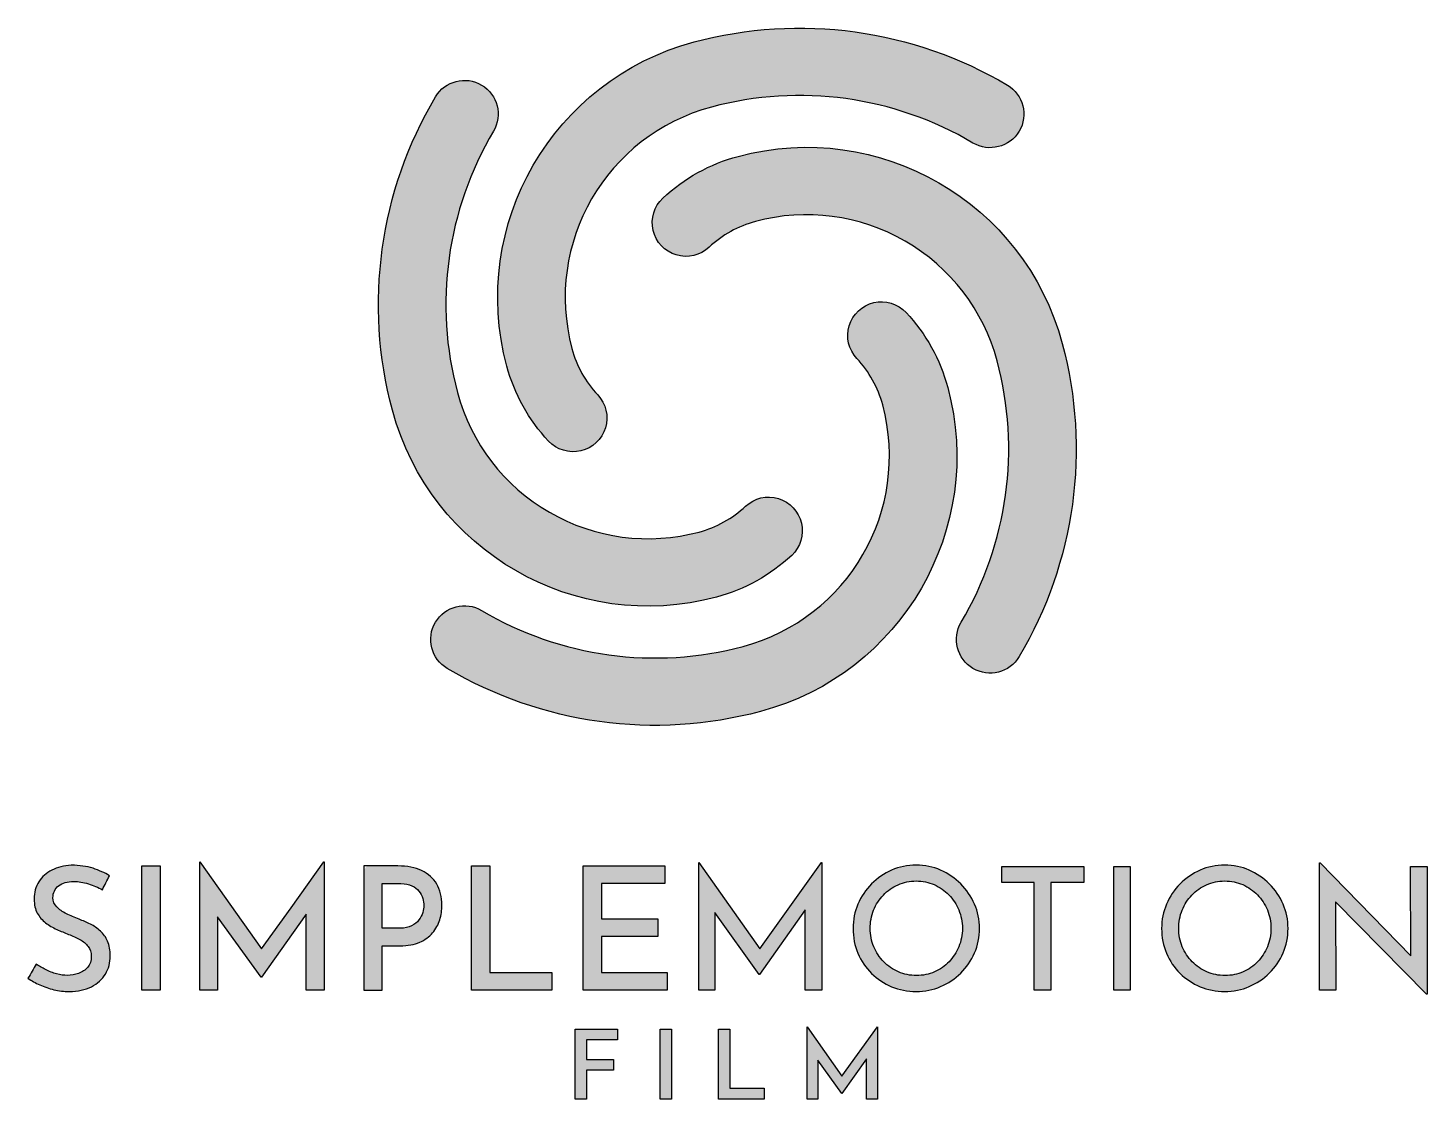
# Model space of a CAD drawing. Extents: x 19 to 206, y 19 to 162.
import ezdxf

# ---------------------------------------------------------------- set-up
doc = ezdxf.new("R2010")
doc.units = 0
doc.layers.add('fill-base', color=250, linetype='CONTINUOUS')
doc.layers.add('logo-outline', color=7, linetype='CONTINUOUS')
doc.layers.add('fill-hero', color=240, linetype='CONTINUOUS', true_color=0xff0031)

msp = doc.modelspace()

# ---------------------------------------------------------------- hatches: boundary and pattern name
at = {"layer": 'fill-base', "linetype": 'Continuous'}
h = msp.add_hatch(color=256, dxfattribs=at)
h.dxf.hatch_style = 1
edge = h.paths.add_edge_path()
edge.add_arc((105.555447592182, 123.2268573076361), 23.59218832498521, 194.9999999999996, 223.1730355562345, ccw=False)
edge.add_arc((116.949599593071, 126.279911134712), 35.38828248747749, 105.00000000000011, 195.0000000000001, ccw=False)
edge.add_arc((121.8895444547624, 107.8437859242904), 54.47476377688475, 59.33331208667232, 105, ccw=False)
edge.add_arc((147.3759075015805, 150.8246180505037), 4.505707035577944, -120.66668791332711, 59.33331208667238, ccw=False)
edge.add_arc((121.8895444547624, 107.8437859242905), 45.46334970572888, 59.33331208667226, 104.9999999999999)
edge.add_arc((116.949599593071, 126.2799111347119), 26.37686841632172, 104.9999999999999, 194.9999999999999)
edge.add_arc((105.5554475921819, 123.2268573076363), 14.58077425382938, 195, 223.173035556235)
edge.add_arc((91.63585415667276, 110.167811147942), 4.50570703557793, -136.8269644437653, 43.17303555623562, ccw=False)
h = msp.add_hatch(color=256, dxfattribs=at)
h.dxf.hatch_style = 1
edge = h.paths.add_edge_path()
edge.add_arc((119.7781467587131, 122.373166893659), 23.59218832498518, 105.00000000000031, 133.1730355562353, ccw=False)
edge.add_arc((122.8312005857886, 110.9790148927698), 35.38828248747757, 14.999999999999886, 104.99999999999989, ccw=False)
edge.add_arc((104.3950753753673, 106.0390700310783), 54.4747637768846, -30.666687913327678, 15, ccw=False)
edge.add_arc((147.3759075015805, 80.55270698426037), 4.505707035577895, 149.3333120866723, 329.333312086672, ccw=False)
edge.add_arc((104.3950753753673, 106.0390700310784), 45.46334970572882, 329.3333120866723, 375)
edge.add_arc((122.8312005857887, 110.9790148927698), 26.37686841632178, 15.0000000000001, 105.0000000000001)
edge.add_arc((119.7781467587128, 122.373166893659), 14.58077425382918, 104.9999999999997, 133.1730355562346)
edge.add_arc((106.7191005990188, 136.2927603291681), 4.505707035577868, 133.1730355562345, 313.17303555623585, ccw=False)
h = msp.add_hatch(color=256, dxfattribs=at)
h.dxf.hatch_style = 1
edge = h.paths.add_edge_path()
edge.add_arc((118.9244563447358, 108.150467727128), 23.59218832498501, 14.999999999999886, 43.17303555623488, ccw=False)
edge.add_arc((107.5303043438466, 105.0974139000523), 35.38828248747752, -75.00000000000011, 14.999999999999886, ccw=False)
edge.add_arc((102.590359482155, 123.5335391104736), 54.47476377688458, 239.33331208667238, 285, ccw=False)
edge.add_arc((77.1039964353371, 80.55270698426047), 4.505707035577944, 59.33331208667278, 239.33331208667238, ccw=False)
edge.add_arc((102.5903594821552, 123.5335391104736), 45.46334970572881, 239.3333120866722, 284.9999999999999)
edge.add_arc((107.5303043438466, 105.0974139000522), 26.37686841632175, 284.9999999999999, 374.9999999999999)
edge.add_arc((118.9244563447358, 108.150467727128), 14.58077425382928, 14.99999999999978, 43.17303555623476)
edge.add_arc((132.8440497802449, 121.2095138868221), 4.505707035577879, 43.17303555623448, 223.1730355562355, ccw=False)
h = msp.add_hatch(color=256, dxfattribs=at)
h.dxf.hatch_style = 1
h.paths.add_polyline_path([(53.91830800000001, 44.667491), (58.310308, 50.809616), (58.356058, 50.809616), (58.356058, 33.653366), (55.93130800000003, 33.653366), (55.93130800000003, 43.81162999999999), (49.96130800000002, 35.368616), (49.91555800000001, 35.368616), (44.08281200000003, 43.46693499999999), (44.08280799999999, 33.653366), (41.72555800000001, 33.653366), (41.72555800000001, 50.809616), (41.74880800000003, 50.809616), (49.97468200000001, 39.1524)])
h = msp.add_hatch(color=256, dxfattribs=at)
h.dxf.hatch_style = 1
edge = h.paths.add_edge_path()
edge.add_spline(control_points=[(24.88955800000002, 48.178616), (24.03530800000004, 48.178616), (23.35730800000004, 47.98436599999999), (22.85405800000003, 47.59511599999999), (22.35080800000002, 47.20586599999999), (22.09955800000001, 46.676366), (22.09955800000001, 46.00511599999999), (22.09955800000001, 45.53186599999999), (22.26680800000002, 45.120116), (22.60280800000002, 44.76986599999999), (22.93805800000003, 44.41886599999999), (23.37230800000002, 44.11361599999999), (23.90630800000002, 43.854866), (24.43955800000003, 43.595366), (25.00430800000002, 43.35161599999999), (25.59905800000003, 43.122866), (26.10230800000004, 42.93986599999999), (26.60105800000001, 42.72236599999999), (27.09755800000004, 42.47111599999999), (27.59330800000002, 42.219866), (28.04330800000002, 41.910866), (28.44680800000002, 41.544866), (28.85105800000001, 41.179616), (29.171308, 40.725116), (29.40755800000004, 40.183616), (29.64380800000002, 39.642116), (29.76230800000001, 38.982866), (29.76230800000001, 38.205116), (29.76230800000001, 37.320116), (29.54480800000004, 36.51986599999999), (29.11055800000001, 35.803616), (28.67555800000002, 35.08661599999999), (28.05005800000003, 34.51811599999999), (27.23480800000004, 34.099616), (26.41880800000003, 33.679616), (25.43105800000003, 33.470366), (24.27230800000002, 33.470366), (23.570308, 33.470366), (22.88855800000004, 33.549866), (22.22480800000004, 33.710366), (21.56180800000003, 33.87086599999999), (20.93630800000001, 34.083866), (20.34905799999999, 34.350866), (19.76180800000001, 34.617116), (19.23155800000002, 34.91111599999999), (18.75905800000002, 35.23136599999999), (19.125058, 35.864116), (19.49105800000002, 36.496866), (19.85705800000003, 37.129616), (20.22305800000002, 36.870116), (20.642308, 36.62261599999999), (21.11555800000004, 36.386366), (21.588058, 36.150116), (22.08005800000002, 35.96336599999999), (22.59080800000003, 35.826116), (23.101558, 35.688866), (23.58605800000002, 35.620616), (24.04355800000001, 35.620616), (24.54680800000001, 35.620616), (25.04255800000003, 35.708366), (25.53005800000001, 35.883866), (26.01755800000002, 36.058616), (26.42180800000001, 36.333866), (26.74280800000002, 36.707366), (27.06305800000001, 37.080866), (27.22355800000002, 37.572866), (27.22355800000002, 38.18336599999999), (27.22355800000002, 38.701616), (27.082558, 39.139616), (26.80055800000002, 39.49886599999999), (26.51855800000004, 39.857366), (26.14430800000001, 40.165616), (25.67930800000004, 40.42436599999999), (25.21355800000002, 40.68386599999999), (24.71480800000001, 40.912616), (24.18080800000002, 41.111366), (23.66255800000004, 41.309366), (23.13605800000004, 41.530616), (22.60280800000002, 41.774366), (22.068808, 42.01811599999999), (21.57305800000002, 42.31211599999999), (21.11630800000002, 42.654866), (20.658808, 42.99836599999999), (20.28830800000001, 43.42436599999999), (20.00705800000002, 43.93586599999999), (19.72505800000003, 44.44661599999998), (19.58405800000002, 45.07586599999999), (19.58405800000002, 45.82286599999999), (19.58405800000002, 46.70711599999999), (19.79330800000003, 47.481116), (20.21255800000002, 48.14486600000001), (20.63180800000003, 48.807866), (21.21530800000003, 49.330616), (21.96230800000003, 49.711616), (22.709308, 50.092616), (23.57105800000004, 50.306366), (24.54680800000001, 50.352116), (25.65980800000001, 50.352116), (26.62805800000006, 50.21486599999999), (27.45230800000001, 49.940366), (28.27580800000002, 49.66586599999999), (29.007808, 49.338116), (29.64830800000004, 48.95636599999999), (29.33555800000004, 48.33111599999999), (29.02280799999998, 47.70586599999999), (28.71005799999999, 47.08061599999998), (28.130308, 47.385866), (27.50555799999999, 47.64461599999999), (26.834308, 47.85836599999999), (26.16305800000003, 48.07211599999999), (25.51505800000003, 48.178616), (24.88955800000002, 48.178616)], knot_values=[0, 0, 0, 0, 1, 1, 1, 2, 2, 2, 3, 3, 3, 4, 4, 4, 5, 5, 5, 6, 6, 6, 7, 7, 7, 8, 8, 8, 9, 9, 9, 10, 10, 10, 11, 11, 11, 12, 12, 12, 13, 13, 13, 14, 14, 14, 15, 15, 15, 16, 16, 16, 17, 17, 17, 18, 18, 18, 19, 19, 19, 20, 20, 20, 21, 21, 21, 22, 22, 22, 23, 23, 23, 24, 24, 24, 25, 25, 25, 26, 26, 26, 27, 27, 27, 28, 28, 28, 29, 29, 29, 30, 30, 30, 31, 31, 31, 32, 32, 32, 33, 33, 33, 34, 34, 34, 35, 35, 35, 36, 36, 36, 37, 37, 37, 37], weights=[1, 1, 1, 1, 1, 1, 1, 1, 1, 1, 1, 1, 1, 1, 1, 1, 1, 1, 1, 1, 1, 1, 1, 1, 1, 1, 1, 1, 1, 1, 1, 1, 1, 1, 1, 1, 1, 1, 1, 1, 1, 1, 1, 1, 1, 1, 1, 1, 1, 1, 1, 1, 1, 1, 1, 1, 1, 1, 1, 1, 1, 1, 1, 1, 1, 1, 1, 1, 1, 1, 1, 1, 1, 1, 1, 1, 1, 1, 1, 1, 1, 1, 1, 1, 1, 1, 1, 1, 1, 1, 1, 1, 1, 1, 1, 1, 1, 1, 1, 1, 1, 1, 1, 1, 1, 1, 1, 1, 1, 1, 1, 1], degree=3, periodic=0)
h = msp.add_hatch(color=256, dxfattribs=at)
h.dxf.hatch_style = 1
h.paths.add_polyline_path([(33.99380800000005, 50.26061599999998), (36.44180800000003, 50.26061599999998), (36.44180800000003, 33.653366), (33.99380800000005, 33.653366)])
h = msp.add_hatch(color=256, dxfattribs=at)
h.dxf.hatch_style = 1
edge = h.paths.add_edge_path()
edge.add_spline(control_points=[(71.38280800000001, 49.631366), (72.259558, 49.211366), (72.93005800000002, 48.61361600000001), (73.39580800000003, 47.83586599999999), (73.860808, 47.05811599999999), (74.09330800000002, 46.11236599999999), (74.09330800000002, 44.99936599999999), (74.09330800000002, 44.343116), (73.99430800000003, 43.69586599999999), (73.79630799999998, 43.05536599999999), (73.598308, 42.41486599999999), (73.28180799999998, 41.831366), (72.84680799999998, 41.305616), (72.41180799999998, 40.779866), (71.83655800000001, 40.359866), (71.11955800000003, 40.04711599999999), (70.40255800000003, 39.73436599999999), (69.53330800000002, 39.578366), (68.51180800000002, 39.578366), (67.70355800000003, 39.578366), (66.89530799999999, 39.578366), (66.087058, 39.578366), (66.087058, 37.60361599999999), (66.087058, 35.628866), (66.087058, 33.654116), (65.27105800000002, 33.654116), (64.45505800000005, 33.654116), (63.63905800000001, 33.654116), (63.63905800000001, 39.189616), (63.63905800000001, 44.72511599999999), (63.63905800000001, 50.26061599999998), (65.16430800000005, 50.26061599999998), (66.68955800000002, 50.26061599999998), (68.21480800000005, 50.26061599999998), (69.450058, 50.26061599999998), (70.50605800000004, 50.050616), (71.38280800000001, 49.631366)], knot_values=[0, 0, 0, 0, 1, 1, 1, 2, 2, 2, 3, 3, 3, 4, 4, 4, 5, 5, 5, 6, 6, 6, 7, 7, 7, 8, 8, 8, 9, 9, 9, 10, 10, 10, 11, 11, 11, 12, 12, 12, 12], weights=[1, 1, 1, 1, 1, 1, 1, 1, 1, 1, 1, 1, 1, 1, 1, 1, 1, 1, 1, 1, 1, 1, 1, 1, 1, 1, 1, 1, 1, 1, 1, 1, 1, 1, 1, 1, 1], degree=3, periodic=0)
edge = h.paths.add_edge_path(flags=16)
edge.add_spline(control_points=[(70.04405800000005, 42.243116), (70.45580800000002, 42.448616), (70.77980800000005, 42.711866), (71.01605800000003, 43.032116), (71.25230800000003, 43.35236599999999), (71.42030800000002, 43.683866), (71.51930800000002, 44.02736599999999), (71.618308, 44.37086599999999), (71.66780800000002, 44.67986599999999), (71.66780800000002, 44.95361599999999), (71.66780800000002, 45.25886599999999), (71.618308, 45.58286599999999), (71.51930800000002, 45.92561599999999), (71.42030800000002, 46.26836599999999), (71.25605800000004, 46.588616), (71.02730800000005, 46.88636599999999), (70.798558, 47.18336599999999), (70.485808, 47.42786599999999), (70.08980800000005, 47.61836599999999), (69.693058, 47.80886599999999), (69.19805800000005, 47.90411599999999), (68.60330800000001, 47.90411599999999), (67.764558, 47.90411599999999), (66.925808, 47.90411599999999), (66.087058, 47.90411599999999), (66.087058, 45.91411599999999), (66.087058, 43.924116), (66.087058, 41.934116), (66.89530800000004, 41.934116), (67.70355800000003, 41.934116), (68.51180800000007, 41.934116), (69.12155799999998, 41.934116), (69.63305800000003, 42.036866), (70.04405800000005, 42.243116)], knot_values=[0, 0, 0, 0, 1, 1, 1, 2, 2, 2, 3, 3, 3, 4, 4, 4, 5, 5, 5, 6, 6, 6, 7, 7, 7, 8, 8, 8, 9, 9, 9, 10, 10, 10, 11, 11, 11, 11], weights=[1, 1, 1, 1, 1, 1, 1, 1, 1, 1, 1, 1, 1, 1, 1, 1, 1, 1, 1, 1, 1, 1, 1, 1, 1, 1, 1, 1, 1, 1, 1, 1, 1, 1], degree=3, periodic=0)
h = msp.add_hatch(color=256, dxfattribs=at)
h.dxf.hatch_style = 1
h.paths.add_polyline_path([(78.05105799999998, 50.26061599999998), (80.49905800000002, 50.26061599999998), (80.49905800000002, 36.009866), (88.80230800000002, 36.009866), (88.80230800000002, 33.653366), (78.05105799999998, 33.653366)])
h = msp.add_hatch(color=256, dxfattribs=at)
h.dxf.hatch_style = 1
h.paths.add_polyline_path([(92.98880799999999, 50.26061599999998), (103.899058, 50.26061599999998), (103.899058, 47.90411599999999), (95.43455800000002, 47.90411599999999), (95.43455800000002, 43.169366), (102.960808, 43.169366), (102.960808, 40.813616), (95.43455800000002, 40.813616), (95.43455800000002, 36.009866), (104.219308, 36.009866), (104.219308, 33.653366), (92.98805800000002, 33.653366), (92.98805800000002, 50.26061599999998)])
at = {"layer": 'fill-hero', "linetype": 'Continuous'}
h = msp.add_hatch(color=256, dxfattribs=at)
h.dxf.hatch_style = 1
edge = h.paths.add_edge_path()
edge.add_arc((104.7017571782046, 109.0041581411054), 23.59218832498533, 284.99999999999983, 313.17303555623477, ccw=False)
edge.add_arc((101.6487033511289, 120.3983101419943), 35.38828248747747, 195, 284.99999999999994, ccw=False)
edge.add_arc((120.0848285615504, 125.3382550036858), 54.47476377688468, 149.3333120866724, 195, ccw=False)
edge.add_arc((77.10399643533718, 150.8246180505038), 4.50570703557791, -30.666687913327223, 149.3333120866717, ccw=False)
edge.add_arc((120.0848285615504, 125.3382550036857), 45.46334970572885, 149.3333120866723, 194.9999999999999)
edge.add_arc((101.6487033511289, 120.3983101419943), 26.37686841632172, 195, 285.0000000000001)
edge.add_arc((104.7017571782047, 109.0041581411051), 14.5807742538292, 285, 313.1730355562349)
edge.add_arc((117.7608033378988, 95.08456470559607), 4.505707035577908, -46.82696444376489, 133.1730355562359, ccw=False)
h = msp.add_hatch(color=256, dxfattribs=at)
h.dxf.hatch_style = 1
h.paths.add_polyline_path([(108.416308, 33.653366), (108.416308, 50.718116), (108.439558, 50.718116), (116.578468, 39.16524), (124.818058, 50.718116), (124.863808, 50.718116), (124.863808, 33.653366), (122.667808, 33.653366), (122.667808, 44.369256), (116.560558, 35.734616), (116.514808, 35.734616), (110.567308, 44.022958), (110.567308, 33.653366)])
h = msp.add_hatch(color=256, dxfattribs=at)
h.dxf.hatch_style = 1
h.paths.add_polyline_path([(205.704058, 33.127616), (193.55963, 45.445841), (193.603558, 33.654116), (191.384308, 33.654116), (191.384308, 50.694866), (191.498308, 50.694866), (203.6212100000001, 38.221923), (203.577058, 50.191616), (205.773058, 50.191616), (205.773058, 33.127616)])
h = msp.add_hatch(color=256, dxfattribs=at)
h.dxf.hatch_style = 1
edge = h.paths.add_edge_path()
edge.add_spline(control_points=[(129.702058, 45.14786599999999), (130.135558, 46.16186599999999), (130.7423079999999, 47.06186599999999), (131.520058, 47.847116), (132.297808, 48.632366), (133.193308, 49.250366), (134.208058, 49.69961600000001), (135.222058, 50.14961599999999), (136.316308, 50.374616), (137.490808, 50.374616), (138.649558, 50.374616), (139.736308, 50.14961599999999), (140.750308, 49.69961600000001), (141.765058, 49.24961599999999), (142.664308, 48.632366), (143.450308, 47.847116), (144.235558, 47.06186599999999), (144.849058, 46.16186599999999), (145.291558, 45.14786599999999), (145.734058, 44.133116), (145.955308, 43.054616), (145.955308, 41.911616), (145.955308, 40.737116), (145.734058, 39.639116), (145.291558, 38.617616), (144.849058, 37.595366), (144.235558, 36.698366), (143.450308, 35.929616), (142.664308, 35.15936599999999), (141.765058, 34.55711599999999), (140.750308, 34.122116), (139.736308, 33.687866), (138.649558, 33.470366), (137.490808, 33.470366), (136.316308, 33.470366), (135.222058, 33.684116), (134.208058, 34.110866), (133.193308, 34.538366), (132.297808, 35.133116), (131.520058, 35.895116), (130.7423079999999, 36.65861599999999), (130.135558, 37.550366), (129.702058, 38.571866), (129.267058, 39.593366), (129.049558, 40.70636599999999), (129.049558, 41.911616), (129.049558, 43.05536599999999), (129.267058, 44.13386599999999), (129.702058, 45.14786599999999)], knot_values=[0, 0, 0, 0, 1, 1, 1, 2, 2, 2, 3, 3, 3, 4, 4, 4, 5, 5, 5, 6, 6, 6, 7, 7, 7, 8, 8, 8, 9, 9, 9, 10, 10, 10, 11, 11, 11, 12, 12, 12, 13, 13, 13, 14, 14, 14, 15, 15, 15, 16, 16, 16, 16], degree=3, periodic=0)
edge = h.paths.add_edge_path(flags=16)
edge.add_spline(control_points=[(131.817058, 39.452366), (132.138058, 38.696366), (132.579808, 38.030366), (133.144558, 37.449866), (133.708558, 36.87086599999999), (134.364808, 36.41711599999999), (135.111808, 36.089366), (135.858808, 35.761616), (136.667308, 35.59736599999999), (137.535808, 35.59736599999999), (138.390058, 35.59736599999999), (139.190308, 35.761616), (139.938058, 36.089366), (140.685058, 36.417866), (141.333058, 36.87086599999999), (141.882058, 37.449866), (142.431058, 38.029616), (142.866808, 38.696366), (143.185558, 39.452366), (143.506558, 40.206866), (143.666308, 41.026616), (143.666308, 41.910866), (143.666308, 42.78011599999999), (143.506558, 43.59911599999999), (143.185558, 44.369366), (142.866058, 45.139616), (142.422808, 45.813866), (141.858808, 46.39361599999999), (141.294058, 46.97336599999999), (140.638558, 47.42636599999999), (139.891558, 47.75486599999999), (139.143808, 48.08261599999999), (138.344308, 48.24686599999999), (137.490058, 48.24686599999999), (136.620808, 48.24686599999999), (135.812308, 48.07886599999999), (135.065308, 47.74361599999999), (134.318308, 47.40761599999999), (133.662808, 46.95011599999999), (133.098808, 46.37111599999999), (132.533308, 45.791366), (132.099808, 45.116366), (131.794558, 44.34686599999999), (131.489308, 43.57736599999999), (131.336308, 42.757616), (131.336308, 41.888366), (131.336308, 41.018366), (131.496808, 40.206866), (131.817058, 39.452366)], knot_values=[0, 0, 0, 0, 1, 1, 1, 2, 2, 2, 3, 3, 3, 4, 4, 4, 5, 5, 5, 6, 6, 6, 7, 7, 7, 8, 8, 8, 9, 9, 9, 10, 10, 10, 11, 11, 11, 12, 12, 12, 13, 13, 13, 14, 14, 14, 15, 15, 15, 16, 16, 16, 16], degree=3, periodic=0)
h = msp.add_hatch(color=256, dxfattribs=at)
h.dxf.hatch_style = 1
h.paths.add_polyline_path([(148.928308, 50.191616), (159.907558, 50.191616), (159.907558, 48.06461599999999), (155.470558, 48.06461599999999), (155.470558, 33.653366), (153.251308, 33.653366), (153.251308, 48.06461599999999), (148.928308, 48.06461599999999)])
h = msp.add_hatch(color=256, dxfattribs=at)
h.dxf.hatch_style = 1
h.paths.add_polyline_path([(163.888558, 50.191616), (166.107808, 50.191616), (166.107808, 33.653366), (163.888558, 33.653366)])
h = msp.add_hatch(color=256, dxfattribs=at)
h.dxf.hatch_style = 1
edge = h.paths.add_edge_path()
edge.add_spline(control_points=[(170.946058, 45.14786599999999), (171.379558, 46.16186599999999), (171.986308, 47.06186599999999), (172.764058, 47.847116), (173.5418079999999, 48.632366), (174.438058, 49.250366), (175.452058, 49.69961600000001), (176.4660579999999, 50.148866), (177.560308, 50.374616), (178.734808, 50.374616), (179.893558, 50.374616), (180.980308, 50.14961599999999), (181.994308, 49.69961600000001), (183.008308, 49.24961599999999), (183.909058, 48.632366), (184.6943079999999, 47.847116), (185.479558, 47.06186599999999), (186.0930579999999, 46.16186599999999), (186.535558, 45.14786599999999), (186.978058, 44.133116), (187.199308, 43.054616), (187.199308, 41.911616), (187.199308, 40.737116), (186.978058, 39.639116), (186.535558, 38.617616), (186.0930579999999, 37.595366), (185.479558, 36.698366), (184.6943079999999, 35.929616), (183.909058, 35.15936599999999), (183.008308, 34.55711599999999), (181.994308, 34.122116), (180.980308, 33.687866), (179.893558, 33.470366), (178.734808, 33.470366), (177.560308, 33.470366), (176.4660579999999, 33.684116), (175.452058, 34.110866), (174.438058, 34.538366), (173.5418079999999, 35.133116), (172.764058, 35.895116), (171.986308, 36.65861599999999), (171.379558, 37.550366), (170.946058, 38.571866), (170.511058, 39.593366), (170.294308, 40.70636599999999), (170.294308, 41.911616), (170.294308, 43.05536599999999), (170.511058, 44.13386599999999), (170.946058, 45.14786599999999)], knot_values=[0, 0, 0, 0, 1, 1, 1, 2, 2, 2, 3, 3, 3, 4, 4, 4, 5, 5, 5, 6, 6, 6, 7, 7, 7, 8, 8, 8, 9, 9, 9, 10, 10, 10, 11, 11, 11, 12, 12, 12, 13, 13, 13, 14, 14, 14, 15, 15, 15, 16, 16, 16, 16], degree=3, periodic=0)
edge = h.paths.add_edge_path(flags=16)
edge.add_spline(control_points=[(173.061808, 39.452366), (173.382808, 38.696366), (173.825308, 38.030366), (174.389308, 37.449866), (174.953308, 36.87086599999999), (175.609558, 36.41711599999999), (176.356558, 36.089366), (177.103558, 35.761616), (177.912058, 35.59736599999999), (178.780558, 35.59736599999999), (179.634808, 35.59736599999999), (180.435808, 35.761616), (181.182808, 36.089366), (181.929808, 36.41711599999999), (182.577058, 36.87086599999999), (183.126808, 37.449866), (183.675808, 38.029616), (184.111558, 38.696366), (184.430308, 39.452366), (184.751308, 40.206866), (184.911058, 41.026616), (184.911058, 41.910866), (184.911058, 42.78011599999999), (184.751308, 43.59911599999999), (184.430308, 44.369366), (184.110808, 45.139616), (183.668308, 45.813866), (183.104308, 46.39361599999999), (182.538808, 46.97336599999999), (181.8840579999999, 47.42636599999999), (181.1370580000001, 47.75486599999999), (180.388558, 48.08261599999999), (179.589058, 48.24686599999999), (178.734808, 48.24686599999999), (177.864808, 48.24686599999999), (177.057808, 48.07886599999999), (176.310808, 47.74361599999999), (175.562308, 47.40761599999999), (174.907558, 46.95011599999999), (174.343558, 46.37111599999999), (173.778058, 45.791366), (173.344558, 45.116366), (173.040058, 44.34686599999999), (172.733308, 43.57736599999999), (172.581058, 42.757616), (172.581058, 41.888366), (172.581058, 41.018366), (172.742308, 40.206866), (173.061808, 39.452366)], knot_values=[0, 0, 0, 0, 1, 1, 1, 2, 2, 2, 3, 3, 3, 4, 4, 4, 5, 5, 5, 6, 6, 6, 7, 7, 7, 8, 8, 8, 9, 9, 9, 10, 10, 10, 11, 11, 11, 12, 12, 12, 13, 13, 13, 14, 14, 14, 15, 15, 15, 16, 16, 16, 16], degree=3, periodic=0)
h = msp.add_hatch(color=256, dxfattribs=at)
h.dxf.hatch_style = 1
h.paths.add_polyline_path([(91.91193400000002, 28.41492800000001), (97.57757300000002, 28.41492800000001), (97.57757300000002, 26.979292), (93.41166499999999, 26.979292), (93.41166499999999, 24.351561), (97.03920699999999, 24.351561), (97.03920699999999, 22.928742), (93.41166499999999, 22.928742), (93.41166499999999, 19.083288), (91.91193400000002, 19.083288)])
h = msp.add_hatch(color=256, dxfattribs=at)
h.dxf.hatch_style = 1
h.paths.add_polyline_path([(103.263101, 28.41492800000001), (104.762824, 28.41492800000001), (104.762824, 19.083288), (103.263101, 19.083288)])
h = msp.add_hatch(color=256, dxfattribs=at)
h.dxf.hatch_style = 1
h.paths.add_polyline_path([(111.076462, 28.41492800000001), (112.576186, 28.41492800000001), (112.576186, 20.518924), (117.165093, 20.518924), (117.165093, 19.083288), (111.076462, 19.083288)])
h = msp.add_hatch(color=256, dxfattribs=at)
h.dxf.hatch_style = 1
h.paths.add_polyline_path([(124.350367, 24.26393690287516), (124.350367, 19.083288), (122.901906, 19.083288), (122.901906, 28.748198), (122.914731, 28.748198), (127.5712258390423, 22.1554535162765), (132.297641, 28.748198), (132.3232909999999, 28.748198), (132.3232909999999, 19.083288), (130.836385, 19.083288), (130.836385, 24.47586468573387), (127.554931, 19.839558), (127.529281, 19.839558)])

# ---------------------------------------------------------------- linework, layer by layer
at = {"layer": 'logo-outline'}
for points in [[(88.34988388673277, 107.0849885329467, -0.1235510247152853), (82.76714359040338, 117.1207496534848, -0.4142135623730951), (107.7904381118438, 160.4623671373797, -0.2019381984217088), (149.6740114238908, 154.70019726563, -0.9999999999999948), (145.0778035792703, 146.9490388353775, 0.2019381984217089), (110.1227636967638, 151.7580095546655, 0.4142135623730951), (91.47150117311745, 119.4530752384048, 0.1235510247152854), (94.92182442661272, 113.2506337629375, -1.000000000000007)], [(120.8436259528942, 91.79859443565609, -0.1235510247152853), (110.8078648323561, 86.21585413932662, -0.4142135623730951), (67.4662473484613, 111.2391486607671, -0.2019381984217088), (73.22841722021097, 153.1227219728141, -0.9999999999999948), (80.97957565046342, 148.5265141281935, 0.2019381984217089), (76.17060493117536, 113.5714742456871, 0.4142135623730951), (108.4755392474362, 94.92021172204076, 0.1235510247152854), (114.6779807229034, 98.370534975536, -1.000000000000007)], [(103.6362779840235, 139.5787305991081, -0.1235510247152853), (113.6720391045615, 145.1614708954376, -0.4142135623730951), (157.0136565884564, 120.138176373997, -0.2019381984217088), (151.2514867167067, 78.25460306195009, -0.9999999999999948), (143.5003282864543, 82.85081090657062, 0.2019381984217089), (148.3092990057423, 117.8058507890771, 0.4142135623730951), (116.0043646894814, 136.4571133127234, 0.1235510247152854), (109.8019232140142, 133.0067900592282, -1.000000000000007)], [(136.1300200501849, 124.2923365018174, -0.1235510247152853), (141.7127603465143, 114.2565753812794, -0.4142135623730951), (116.6894658250737, 70.91495789738455, -0.2019381984217088), (74.8058925130268, 76.6771277691342, -0.9999999999999948), (79.40210035764734, 84.42828619938675, 0.2019381984217089), (114.3571402401538, 79.61931548009863, 0.4142135623730951), (133.0084027638002, 111.9242497963594, 0.1235510247152854), (129.558079510305, 118.1266912718267, -1.000000000000007)]]:
    msp.add_lwpolyline(points, format="xyb", close=True, dxfattribs=at)
for points in [[(53.91830800000001, 44.667491), (58.310308, 50.809616), (58.356058, 50.809616), (58.356058, 33.653366), (55.93130800000003, 33.653366), (55.93130800000003, 43.81162999999999), (49.96130800000002, 35.368616), (49.91555800000001, 35.368616), (44.08281200000003, 43.46693499999999), (44.08280799999999, 33.653366), (41.72555800000001, 33.653366), (41.72555800000001, 50.809616), (41.74880800000003, 50.809616), (49.97468200000001, 39.1524)], [(108.416308, 33.653366), (108.416308, 50.718116), (108.439558, 50.718116), (116.578468, 39.16524), (124.818058, 50.718116), (124.863808, 50.718116), (124.863808, 33.653366), (122.667808, 33.653366), (122.667808, 44.369256), (116.560558, 35.734616), (116.514808, 35.734616), (110.567308, 44.022958), (110.567308, 33.653366)], [(205.704058, 33.127616), (193.55963, 45.445841), (193.603558, 33.654116), (191.384308, 33.654116), (191.384308, 50.694866), (191.498308, 50.694866), (203.6212100000001, 38.221923), (203.577058, 50.191616), (205.773058, 50.191616), (205.773058, 33.127616)], [(33.99380800000005, 50.26061599999998), (36.44180800000003, 50.26061599999998), (36.44180800000003, 33.653366), (33.99380800000005, 33.653366)], [(78.05105799999998, 50.26061599999998), (80.49905800000002, 50.26061599999998), (80.49905800000002, 36.009866), (88.80230800000002, 36.009866), (88.80230800000002, 33.653366), (78.05105799999998, 33.653366)], [(92.98880799999999, 50.26061599999998), (103.899058, 50.26061599999998), (103.899058, 47.90411599999999), (95.43455800000002, 47.90411599999999), (95.43455800000002, 43.169366), (102.960808, 43.169366), (102.960808, 40.813616), (95.43455800000002, 40.813616), (95.43455800000002, 36.009866), (104.219308, 36.009866), (104.219308, 33.653366), (92.98805800000002, 33.653366), (92.98805800000002, 50.26061599999998)], [(148.928308, 50.191616), (159.907558, 50.191616), (159.907558, 48.06461599999999), (155.470558, 48.06461599999999), (155.470558, 33.653366), (153.251308, 33.653366), (153.251308, 48.06461599999999), (148.928308, 48.06461599999999)], [(163.888558, 50.191616), (166.107808, 50.191616), (166.107808, 33.653366), (163.888558, 33.653366)], [(170.294308, 41.911616), (170.294308, 41.911616)], [(172.581058, 41.888366), (172.581058, 41.888366)]]:
    msp.add_lwpolyline(points, close=True, dxfattribs=at)
at = {"layer": 'logo-outline', "color": 7}
for points in [[(91.91193400000002, 28.41492800000001), (97.57757300000002, 28.41492800000001), (97.57757300000002, 26.979292), (93.41166499999999, 26.979292), (93.41166499999999, 24.351561), (97.03920699999999, 24.351561), (97.03920699999999, 22.928742), (93.41166499999999, 22.928742), (93.41166499999999, 19.083288), (91.91193400000002, 19.083288)], [(103.263101, 28.41492800000001), (104.762824, 28.41492800000001), (104.762824, 19.083288), (103.263101, 19.083288)], [(111.076462, 28.41492800000001), (112.576186, 28.41492800000001), (112.576186, 20.518924), (117.165093, 20.518924), (117.165093, 19.083288), (111.076462, 19.083288)], [(124.350367, 24.26393690287516), (124.350367, 19.083288), (122.901906, 19.083288), (122.901906, 28.748198), (122.914731, 28.748198), (127.5712258390423, 22.1554535162765), (132.297641, 28.748198), (132.3232909999999, 28.748198), (132.3232909999999, 19.083288), (130.836385, 19.083288), (130.836385, 24.47586468573387), (127.554931, 19.839558), (127.529281, 19.839558)]]:
    msp.add_lwpolyline(points, close=True, dxfattribs=at)
at = {"layer": 'logo-outline'}
for points, knots in [([(24.88955800000002, 48.178616), (24.03530800000004, 48.178616), (23.35730800000004, 47.98436599999999), (22.85405800000003, 47.59511599999999), (22.35080800000002, 47.20586599999999), (22.09955800000001, 46.676366), (22.09955800000001, 46.00511599999999), (22.09955800000001, 45.53186599999999), (22.26680800000002, 45.120116), (22.60280800000002, 44.76986599999999), (22.93805800000003, 44.41886599999999), (23.37230800000002, 44.11361599999999), (23.90630800000002, 43.854866), (24.43955800000003, 43.595366), (25.00430800000002, 43.35161599999999), (25.59905800000003, 43.122866), (26.10230800000004, 42.93986599999999), (26.60105800000001, 42.72236599999999), (27.09755800000004, 42.47111599999999), (27.59330800000002, 42.219866), (28.04330800000002, 41.910866), (28.44680800000002, 41.544866), (28.85105800000001, 41.179616), (29.171308, 40.725116), (29.40755800000004, 40.183616), (29.64380800000002, 39.642116), (29.76230800000001, 38.982866), (29.76230800000001, 38.205116), (29.76230800000001, 37.320116), (29.54480800000004, 36.51986599999999), (29.11055800000001, 35.803616), (28.67555800000002, 35.08661599999999), (28.05005800000003, 34.51811599999999), (27.23480800000004, 34.099616), (26.41880800000003, 33.679616), (25.43105800000003, 33.470366), (24.27230800000002, 33.470366), (23.570308, 33.470366), (22.88855800000004, 33.549866), (22.22480800000004, 33.710366), (21.56180800000003, 33.87086599999999), (20.93630800000001, 34.083866), (20.34905799999999, 34.350866), (19.76180800000001, 34.617116), (19.23155800000002, 34.91111599999999), (18.75905800000002, 35.23136599999999), (19.125058, 35.864116), (19.49105800000002, 36.496866), (19.85705800000003, 37.129616), (20.22305800000002, 36.870116), (20.642308, 36.62261599999999), (21.11555800000004, 36.386366), (21.588058, 36.150116), (22.08005800000002, 35.96336599999999), (22.59080800000003, 35.826116), (23.101558, 35.688866), (23.58605800000002, 35.620616), (24.04355800000001, 35.620616), (24.54680800000001, 35.620616), (25.04255800000003, 35.708366), (25.53005800000001, 35.883866), (26.01755800000002, 36.058616), (26.42180800000001, 36.333866), (26.74280800000002, 36.707366), (27.06305800000001, 37.080866), (27.22355800000002, 37.572866), (27.22355800000002, 38.18336599999999), (27.22355800000002, 38.701616), (27.082558, 39.139616), (26.80055800000002, 39.49886599999999), (26.51855800000004, 39.857366), (26.14430800000001, 40.165616), (25.67930800000004, 40.42436599999999), (25.21355800000002, 40.68386599999999), (24.71480800000001, 40.912616), (24.18080800000002, 41.111366), (23.66255800000004, 41.309366), (23.13605800000004, 41.530616), (22.60280800000002, 41.774366), (22.068808, 42.01811599999999), (21.57305800000002, 42.31211599999999), (21.11630800000002, 42.654866), (20.658808, 42.99836599999999), (20.28830800000001, 43.42436599999999), (20.00705800000002, 43.93586599999999), (19.72505800000003, 44.44661599999998), (19.58405800000002, 45.07586599999999), (19.58405800000002, 45.82286599999999), (19.58405800000002, 46.70711599999999), (19.79330800000003, 47.481116), (20.21255800000002, 48.14486600000001), (20.63180800000003, 48.807866), (21.21530800000003, 49.330616), (21.96230800000003, 49.711616), (22.709308, 50.092616), (23.57105800000004, 50.306366), (24.54680800000001, 50.352116), (25.65980800000001, 50.352116), (26.62805800000006, 50.21486599999999), (27.45230800000001, 49.940366), (28.27580800000002, 49.66586599999999), (29.007808, 49.338116), (29.64830800000004, 48.95636599999999), (29.33555800000004, 48.33111599999999), (29.02280799999998, 47.70586599999999), (28.71005799999999, 47.08061599999998), (28.130308, 47.385866), (27.50555799999999, 47.64461599999999), (26.834308, 47.85836599999999), (26.16305800000003, 48.07211599999999), (25.51505800000003, 48.178616), (24.88955800000002, 48.178616)], [0, 0, 0, 0, 1, 1, 1, 2, 2, 2, 3, 3, 3, 4, 4, 4, 5, 5, 5, 6, 6, 6, 7, 7, 7, 8, 8, 8, 9, 9, 9, 10, 10, 10, 11, 11, 11, 12, 12, 12, 13, 13, 13, 14, 14, 14, 15, 15, 15, 16, 16, 16, 17, 17, 17, 18, 18, 18, 19, 19, 19, 20, 20, 20, 21, 21, 21, 22, 22, 22, 23, 23, 23, 24, 24, 24, 25, 25, 25, 26, 26, 26, 27, 27, 27, 28, 28, 28, 29, 29, 29, 30, 30, 30, 31, 31, 31, 32, 32, 32, 33, 33, 33, 34, 34, 34, 35, 35, 35, 36, 36, 36, 37, 37, 37, 37]), ([(71.38280800000001, 49.631366), (72.259558, 49.211366), (72.93005800000002, 48.61361600000001), (73.39580800000003, 47.83586599999999), (73.860808, 47.05811599999999), (74.09330800000002, 46.11236599999999), (74.09330800000002, 44.99936599999999), (74.09330800000002, 44.343116), (73.99430800000003, 43.69586599999999), (73.79630799999998, 43.05536599999999), (73.598308, 42.41486599999999), (73.28180799999998, 41.831366), (72.84680799999998, 41.305616), (72.41180799999998, 40.779866), (71.83655800000001, 40.359866), (71.11955800000003, 40.04711599999999), (70.40255800000003, 39.73436599999999), (69.53330800000002, 39.578366), (68.51180800000002, 39.578366), (67.70355800000003, 39.578366), (66.89530799999999, 39.578366), (66.087058, 39.578366), (66.087058, 37.60361599999999), (66.087058, 35.628866), (66.087058, 33.654116), (65.27105800000002, 33.654116), (64.45505800000005, 33.654116), (63.63905800000001, 33.654116), (63.63905800000001, 39.189616), (63.63905800000001, 44.72511599999999), (63.63905800000001, 50.26061599999998), (65.16430800000005, 50.26061599999998), (66.68955800000002, 50.26061599999998), (68.21480800000005, 50.26061599999998), (69.450058, 50.26061599999998), (70.50605800000004, 50.050616), (71.38280800000001, 49.631366)], [0, 0, 0, 0, 1, 1, 1, 2, 2, 2, 3, 3, 3, 4, 4, 4, 5, 5, 5, 6, 6, 6, 7, 7, 7, 8, 8, 8, 9, 9, 9, 10, 10, 10, 11, 11, 11, 12, 12, 12, 12]), ([(129.702058, 45.14786599999999), (130.135558, 46.16186599999999), (130.7423079999999, 47.06186599999999), (131.520058, 47.847116), (132.297808, 48.632366), (133.193308, 49.250366), (134.208058, 49.69961600000001), (135.222058, 50.14961599999999), (136.316308, 50.374616), (137.490808, 50.374616), (138.649558, 50.374616), (139.736308, 50.14961599999999), (140.750308, 49.69961600000001), (141.765058, 49.24961599999999), (142.664308, 48.632366), (143.450308, 47.847116), (144.235558, 47.06186599999999), (144.849058, 46.16186599999999), (145.291558, 45.14786599999999), (145.734058, 44.133116), (145.955308, 43.054616), (145.955308, 41.911616), (145.955308, 40.737116), (145.734058, 39.639116), (145.291558, 38.617616), (144.849058, 37.595366), (144.235558, 36.698366), (143.450308, 35.929616), (142.664308, 35.15936599999999), (141.765058, 34.55711599999999), (140.750308, 34.122116), (139.736308, 33.687866), (138.649558, 33.470366), (137.490808, 33.470366), (136.316308, 33.470366), (135.222058, 33.684116), (134.208058, 34.110866), (133.193308, 34.538366), (132.297808, 35.133116), (131.520058, 35.895116), (130.7423079999999, 36.65861599999999), (130.135558, 37.550366), (129.702058, 38.571866), (129.267058, 39.593366), (129.049558, 40.70636599999999), (129.049558, 41.911616), (129.049558, 43.05536599999999), (129.267058, 44.13386599999999), (129.702058, 45.14786599999999)], [0, 0, 0, 0, 1, 1, 1, 2, 2, 2, 3, 3, 3, 4, 4, 4, 5, 5, 5, 6, 6, 6, 7, 7, 7, 8, 8, 8, 9, 9, 9, 10, 10, 10, 11, 11, 11, 12, 12, 12, 13, 13, 13, 14, 14, 14, 15, 15, 15, 16, 16, 16, 16]), ([(170.946058, 45.14786599999999), (171.379558, 46.16186599999999), (171.986308, 47.06186599999999), (172.764058, 47.847116), (173.5418079999999, 48.632366), (174.438058, 49.250366), (175.452058, 49.69961600000001), (176.4660579999999, 50.148866), (177.560308, 50.374616), (178.734808, 50.374616), (179.893558, 50.374616), (180.980308, 50.14961599999999), (181.994308, 49.69961600000001), (183.008308, 49.24961599999999), (183.909058, 48.632366), (184.6943079999999, 47.847116), (185.479558, 47.06186599999999), (186.0930579999999, 46.16186599999999), (186.535558, 45.14786599999999), (186.978058, 44.133116), (187.199308, 43.054616), (187.199308, 41.911616), (187.199308, 40.737116), (186.978058, 39.639116), (186.535558, 38.617616), (186.0930579999999, 37.595366), (185.479558, 36.698366), (184.6943079999999, 35.929616), (183.909058, 35.15936599999999), (183.008308, 34.55711599999999), (181.994308, 34.122116), (180.980308, 33.687866), (179.893558, 33.470366), (178.734808, 33.470366), (177.560308, 33.470366), (176.4660579999999, 33.684116), (175.452058, 34.110866), (174.438058, 34.538366), (173.5418079999999, 35.133116), (172.764058, 35.895116), (171.986308, 36.65861599999999), (171.379558, 37.550366), (170.946058, 38.571866), (170.511058, 39.593366), (170.294308, 40.70636599999999), (170.294308, 41.911616), (170.294308, 43.05536599999999), (170.511058, 44.13386599999999), (170.946058, 45.14786599999999)], [0, 0, 0, 0, 1, 1, 1, 2, 2, 2, 3, 3, 3, 4, 4, 4, 5, 5, 5, 6, 6, 6, 7, 7, 7, 8, 8, 8, 9, 9, 9, 10, 10, 10, 11, 11, 11, 12, 12, 12, 13, 13, 13, 14, 14, 14, 15, 15, 15, 16, 16, 16, 16]), ([(70.04405800000005, 42.243116), (70.45580800000002, 42.448616), (70.77980800000005, 42.711866), (71.01605800000003, 43.032116), (71.25230800000003, 43.35236599999999), (71.42030800000002, 43.683866), (71.51930800000002, 44.02736599999999), (71.618308, 44.37086599999999), (71.66780800000002, 44.67986599999999), (71.66780800000002, 44.95361599999999), (71.66780800000002, 45.25886599999999), (71.618308, 45.58286599999999), (71.51930800000002, 45.92561599999999), (71.42030800000002, 46.26836599999999), (71.25605800000004, 46.588616), (71.02730800000005, 46.88636599999999), (70.798558, 47.18336599999999), (70.485808, 47.42786599999999), (70.08980800000005, 47.61836599999999), (69.693058, 47.80886599999999), (69.19805800000005, 47.90411599999999), (68.60330800000001, 47.90411599999999), (67.764558, 47.90411599999999), (66.925808, 47.90411599999999), (66.087058, 47.90411599999999), (66.087058, 45.91411599999999), (66.087058, 43.924116), (66.087058, 41.934116), (66.89530800000004, 41.934116), (67.70355800000003, 41.934116), (68.51180800000007, 41.934116), (69.12155799999998, 41.934116), (69.63305800000003, 42.036866), (70.04405800000005, 42.243116)], [0, 0, 0, 0, 1, 1, 1, 2, 2, 2, 3, 3, 3, 4, 4, 4, 5, 5, 5, 6, 6, 6, 7, 7, 7, 8, 8, 8, 9, 9, 9, 10, 10, 10, 11, 11, 11, 11]), ([(131.817058, 39.452366), (132.138058, 38.696366), (132.579808, 38.030366), (133.144558, 37.449866), (133.708558, 36.87086599999999), (134.364808, 36.41711599999999), (135.111808, 36.089366), (135.858808, 35.761616), (136.667308, 35.59736599999999), (137.535808, 35.59736599999999), (138.390058, 35.59736599999999), (139.190308, 35.761616), (139.938058, 36.089366), (140.685058, 36.417866), (141.333058, 36.87086599999999), (141.882058, 37.449866), (142.431058, 38.029616), (142.866808, 38.696366), (143.185558, 39.452366), (143.506558, 40.206866), (143.666308, 41.026616), (143.666308, 41.910866), (143.666308, 42.78011599999999), (143.506558, 43.59911599999999), (143.185558, 44.369366), (142.866058, 45.139616), (142.422808, 45.813866), (141.858808, 46.39361599999999), (141.294058, 46.97336599999999), (140.638558, 47.42636599999999), (139.891558, 47.75486599999999), (139.143808, 48.08261599999999), (138.344308, 48.24686599999999), (137.490058, 48.24686599999999), (136.620808, 48.24686599999999), (135.812308, 48.07886599999999), (135.065308, 47.74361599999999), (134.318308, 47.40761599999999), (133.662808, 46.95011599999999), (133.098808, 46.37111599999999), (132.533308, 45.791366), (132.099808, 45.116366), (131.794558, 44.34686599999999), (131.489308, 43.57736599999999), (131.336308, 42.757616), (131.336308, 41.888366), (131.336308, 41.018366), (131.496808, 40.206866), (131.817058, 39.452366)], [0, 0, 0, 0, 1, 1, 1, 2, 2, 2, 3, 3, 3, 4, 4, 4, 5, 5, 5, 6, 6, 6, 7, 7, 7, 8, 8, 8, 9, 9, 9, 10, 10, 10, 11, 11, 11, 12, 12, 12, 13, 13, 13, 14, 14, 14, 15, 15, 15, 16, 16, 16, 16]), ([(173.061808, 39.452366), (173.382808, 38.696366), (173.825308, 38.030366), (174.389308, 37.449866), (174.953308, 36.87086599999999), (175.609558, 36.41711599999999), (176.356558, 36.089366), (177.103558, 35.761616), (177.912058, 35.59736599999999), (178.780558, 35.59736599999999), (179.634808, 35.59736599999999), (180.435808, 35.761616), (181.182808, 36.089366), (181.929808, 36.41711599999999), (182.577058, 36.87086599999999), (183.126808, 37.449866), (183.675808, 38.029616), (184.111558, 38.696366), (184.430308, 39.452366), (184.751308, 40.206866), (184.911058, 41.026616), (184.911058, 41.910866), (184.911058, 42.78011599999999), (184.751308, 43.59911599999999), (184.430308, 44.369366), (184.110808, 45.139616), (183.668308, 45.813866), (183.104308, 46.39361599999999), (182.538808, 46.97336599999999), (181.8840579999999, 47.42636599999999), (181.1370580000001, 47.75486599999999), (180.388558, 48.08261599999999), (179.589058, 48.24686599999999), (178.734808, 48.24686599999999), (177.864808, 48.24686599999999), (177.057808, 48.07886599999999), (176.310808, 47.74361599999999), (175.562308, 47.40761599999999), (174.907558, 46.95011599999999), (174.343558, 46.37111599999999), (173.778058, 45.791366), (173.344558, 45.116366), (173.040058, 44.34686599999999), (172.733308, 43.57736599999999), (172.581058, 42.757616), (172.581058, 41.888366), (172.581058, 41.018366), (172.742308, 40.206866), (173.061808, 39.452366)], [0, 0, 0, 0, 1, 1, 1, 2, 2, 2, 3, 3, 3, 4, 4, 4, 5, 5, 5, 6, 6, 6, 7, 7, 7, 8, 8, 8, 9, 9, 9, 10, 10, 10, 11, 11, 11, 12, 12, 12, 13, 13, 13, 14, 14, 14, 15, 15, 15, 16, 16, 16, 16])]:
    msp.add_open_spline(points, degree=3, knots=knots, dxfattribs=at)

doc.saveas('drawing.dxf')
